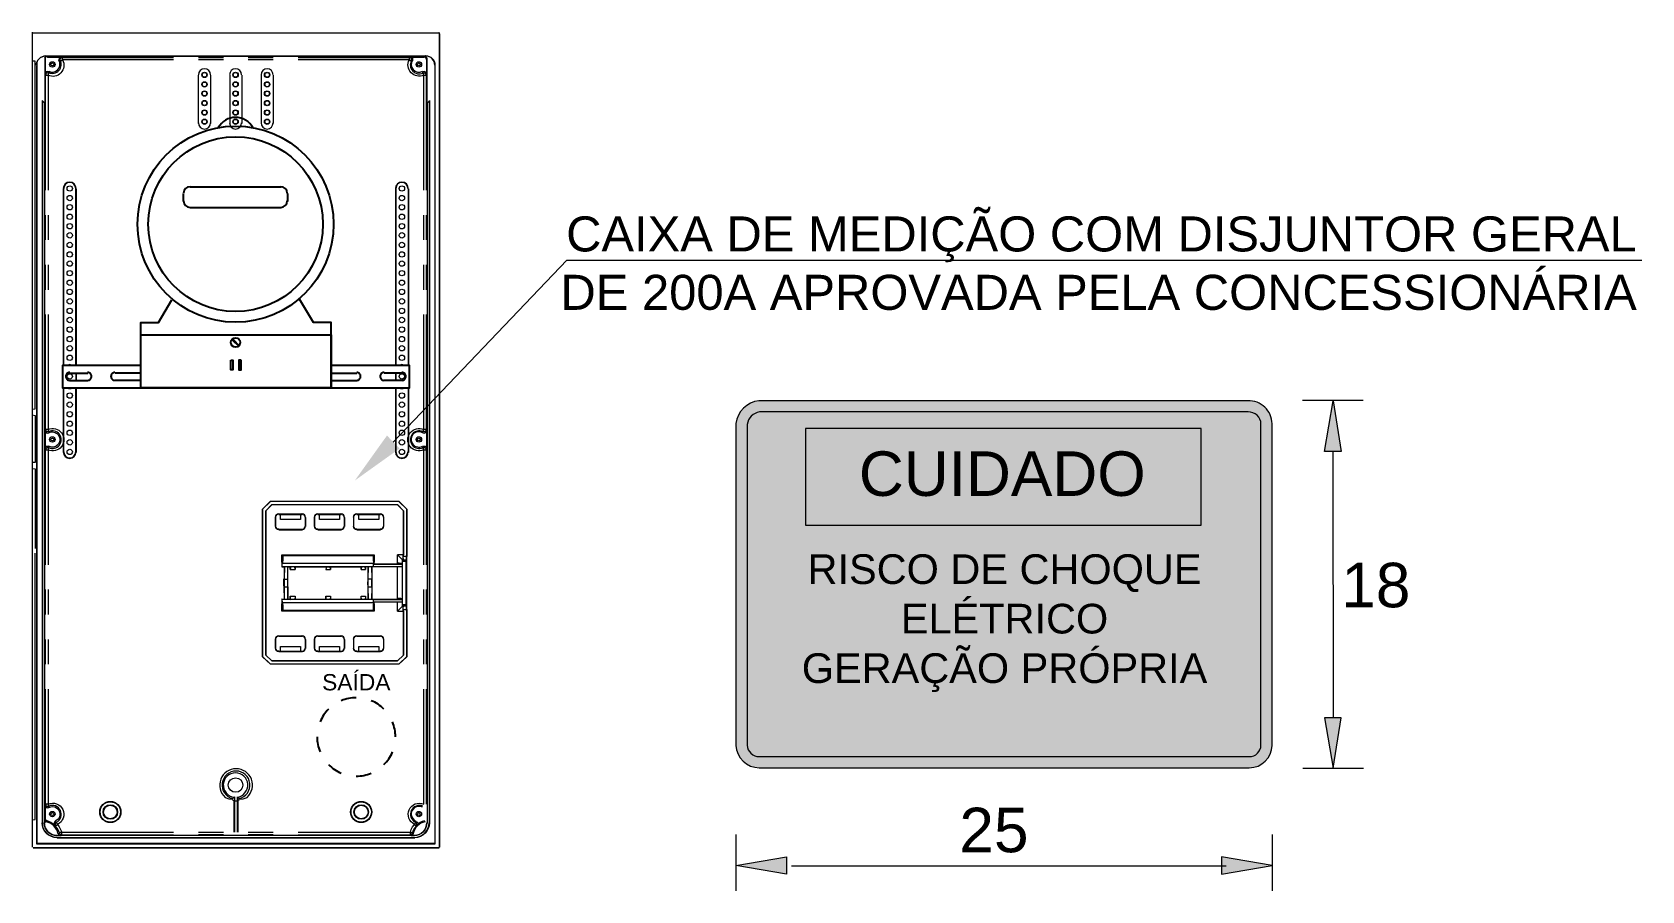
# Model space of a CAD drawing. Header units: millimetres. Extents: x 3949 to 5923, y -1989 to -943.
# Drawn here: x 5353.8 to 5503.7, y -1939 to -1859 of the extents above; entities that cross this region are included whole.
import ezdxf

# ---------------------------------------------------------------- set-up
doc = ezdxf.new("R2010")
doc.units = ezdxf.units.MM
doc.layers.add('PADRÃO DE ENTRADA', color=7, linetype='Continuous', lineweight=0)
doc.styles.add('ARIAL', font='arial.ttf')
doc.styles.add('PDF Arial', font='arial.ttf')
doc.styles.add('PDF TimesNewRomanPSMT', font='arial.ttf')

msp = doc.modelspace()

# ---------------------------------------------------------------- hatches: boundary and pattern name
at = {"layer": 'PADRÃO DE ENTRADA', "lineweight": 0}
h = msp.add_hatch(color=256, dxfattribs=at)
h.dxf.hatch_style = 1
edge = h.paths.add_edge_path()
edge.add_arc((5467.07, -1895.54), 2.19, 1.5279, 91.5282)
edge.add_line((5467.01, -1893.35), (5421.46, -1893.35))
edge.add_arc((5421.73, -1895.75), 2.42, 96.3973, 173.6024)
edge.add_line((5419.33, -1895.48), (5419.33, -1925.43))
edge.add_arc((5421.49, -1925.34), 2.16, 182.4237, 270.2616)
edge.add_line((5421.5, -1927.51), (5467.13, -1927.51))
edge.add_arc((5467.14, -1925.39), 2.12, 269.6245, 358.8061)
edge.add_line((5469.26, -1925.43), (5469.26, -1895.48))
at = {"layer": 'PADRÃO DE ENTRADA', "lineweight": 0, "true_color": 0xf1eb1f}
h = msp.add_hatch(color=2, dxfattribs=at)
h.dxf.hatch_style = 1
edge = h.paths.add_edge_path()
edge.add_arc((5467.07, -1895.54), 1.15, 2.1054, 92.1058)
edge.add_line((5467.03, -1894.39), (5421.53, -1894.39))
edge.add_arc((5421.73, -1895.75), 1.38, 98.4711, 171.5285)
edge.add_line((5420.37, -1895.55), (5420.37, -1925.41))
edge.add_arc((5421.49, -1925.34), 1.13, 183.3575, 270.3624)
edge.add_line((5421.5, -1926.47), (5467.13, -1926.47))
edge.add_arc((5467.14, -1925.39), 1.08, 269.4744, 358.3289)
edge.add_line((5468.22, -1925.42), (5468.22, -1895.5))
at = {"layer": 'PADRÃO DE ENTRADA', "lineweight": 0, "true_color": 0x000000}
h = msp.add_hatch(color=18, dxfattribs=at)
h.dxf.hatch_style = 1
h.paths.add_polyline_path([(5462.66, -1895.94), (5425.8, -1895.94), (5425.8, -1904.93), (5462.66, -1904.93)])

# ---------------------------------------------------------------- linework, layer by layer
at = {"layer": 'PADRÃO DE ENTRADA', "lineweight": 0}
for p, q in [((5387.42, -1897.19), (5403.57, -1880.26)), ((5403.57, -1880.26), (5503.68, -1880.26))]:
    msp.add_line(p, q, dxfattribs=at)
at = {"layer": 'PADRÃO DE ENTRADA', "lineweight": 15}
for p, q in [((5381.19, -1908.77), (5381.15, -1909.07)), ((5381.15, -1909.07), (5381.58, -1909.07)), ((5381.58, -1909.07), (5381.54, -1908.77)), ((5381.58, -1908.8), (5381.58, -1909.07)), ((5381.19, -1911.85), (5381.15, -1911.55)), ((5381.15, -1911.55), (5381.58, -1911.55)), ((5381.15, -1911.82), (5381.15, -1911.55)), ((5381.58, -1911.55), (5381.54, -1911.85)), ((5381.58, -1911.55), (5381.58, -1911.82))]:
    msp.add_line(p, q, dxfattribs=at)
for points in [[(5353.79, -1859.04, 0.414215), (5353.85, -1859.1, 0.414215), (5353.79, -1859.15)], [(5390.36, -1861.31), (5355.19, -1861.31, 0.414213), (5354.99, -1861.54)], [(5355.34, -1897.61), (5355.23, -1897.61), (5355.11, -1897.61), (5355.03, -1897.68), (5355.03, -1897.8), (5355.03, -1896.14), (5355.03, -1896.25), (5355.11, -1896.33), (5355.23, -1896.37), (5355.34, -1896.33, -1.671857), (5355.33, -1897.58)], [(5377.21, -1909.94, 0.011486), (5377.21, -1910.27, 0.011486), (5377.21, -1910.61)], [(5377.59, -1910.61, 0.011486), (5377.59, -1910.27, 0.011486), (5377.59, -1909.94)], [(5385.04, -1909.94, 0.011486), (5385.03, -1910.27, 0.011486), (5385.04, -1910.61)], [(5385.41, -1910.61, 0.011486), (5385.42, -1910.27, 0.011486), (5385.41, -1909.94)], [(5355.19, -1932.47), (5355.07, -1932.4), (5355.03, -1932.28), (5355.03, -1931.01), (5355.03, -1931.12), (5355.11, -1931.2), (5355.23, -1931.24), (5355.34, -1931.2, -1.055241), (5355.93, -1932.48)], [(5390.79, -1932.63, -0.414101), (5389.4, -1934.02), (5356.11, -1934.02)]]:
    msp.add_lwpolyline(points, format="xyb", dxfattribs=at)
for points in [[(5353.8, -1859.19), (5353.8, -1934.91)], [(5353.88, -1859.11), (5391.68, -1859.11)], [(5391.72, -1934.91), (5391.72, -1859.19), (5391.72, -1934.91)], [(5391.72, -1859.19), (5391.72, -1934.91)], [(5354.96, -1861.5), (5354.96, -1865.63)], [(5355.34, -1862.74), (5355.23, -1862.7), (5355.11, -1862.74), (5355.03, -1862.82), (5355.03, -1862.93), (5355.03, -1861.58)], [(5390.48, -1861.27), (5355.07, -1861.27)], [(5355.23, -1861.35), (5356.5, -1861.35), (5356.38, -1861.39), (5356.31, -1861.46), (5356.27, -1861.58), (5356.31, -1861.7)], [(5389.24, -1861.7), (5389.24, -1861.58), (5389.24, -1861.46), (5389.17, -1861.39), (5389.05, -1861.35), (5390.29, -1861.35)], [(5390.52, -1861.58), (5390.52, -1862.93), (5390.48, -1862.82), (5390.4, -1862.74), (5390.29, -1862.7), (5390.17, -1862.74)], [(5390.56, -1865.63), (5390.56, -1861.5)], [(5353.8, -1894.13), (5354.07, -1894.09), (5354.07, -1861.73), (5353.8, -1861.73)], [(5354.18, -1862.16), (5354.18, -1934.6)], [(5354.18, -1862.16), (5354.18, -1862.16)], [(5354.22, -1861.89), (5354.22, -1934.56)], [(5369.28, -1867.53), (5369.28, -1863.05)], [(5370.4, -1863.05), (5370.4, -1867.53)], [(5372.22, -1867.53), (5372.22, -1863.05)], [(5373.3, -1863.05), (5373.3, -1867.53)], [(5375.15, -1867.53), (5375.15, -1863.05)], [(5376.23, -1863.05), (5376.23, -1867.53)], [(5391.29, -1861.89), (5391.29, -1934.56), (5391.33, -1934.6), (5391.33, -1862.16)], [(5354.76, -1865.44), (5354.72, -1865.4), (5354.72, -1932.67)], [(5355.11, -1932.55), (5354.99, -1932.47), (5354.96, -1932.32), (5354.96, -1932.67), (5354.96, -1865.63), (5354.76, -1865.44), (5354.76, -1932.67)], [(5354.96, -1865.63), (5354.96, -1865.63)], [(5390.79, -1865.44), (5390.79, -1865.4), (5390.79, -1932.67), (5390.79, -1865.44), (5390.56, -1865.63), (5390.56, -1932.67)], [(5356.73, -1890.08), (5356.73, -1873.63), (5356.69, -1873.63), (5356.69, -1890.08)], [(5357.85, -1890.08), (5357.85, -1873.63), (5357.89, -1873.63), (5357.89, -1890.08)], [(5387.66, -1873.63), (5387.66, -1873.63)], [(5388.82, -1873.63), (5388.82, -1873.63)], [(5357.85, -1890.77), (5357.85, -1891.47)], [(5357.89, -1890.77), (5357.89, -1891.47)], [(5356.69, -1892.16), (5356.69, -1898.15), (5356.73, -1898.15), (5356.73, -1892.16)], [(5357.89, -1892.16), (5357.89, -1898.15), (5357.85, -1898.15), (5357.85, -1892.16)], [(5353.8, -1894.67), (5354.07, -1894.71), (5354.07, -1899.11), (5353.8, -1899.11)], [(5390.17, -1896.33), (5390.29, -1896.37), (5390.4, -1896.33), (5390.48, -1896.25), (5390.52, -1896.14), (5390.52, -1897.8), (5390.48, -1897.68), (5390.4, -1897.61), (5390.29, -1897.61), (5390.17, -1897.61)], [(5353.8, -1899.65), (5354.07, -1899.69), (5354.07, -1907.11)], [(5376.1, -1903.05), (5375.56, -1903.59), (5376.1, -1903.01)], [(5375.99, -1902.7), (5387.93, -1902.7), (5387.93, -1902.74), (5375.99, -1902.74)], [(5387.82, -1903.05), (5376.1, -1903.05), (5376.1, -1903.01), (5387.82, -1903.01)], [(5388.63, -1912.47), (5388.67, -1912.47), (5388.36, -1912.47), (5388.36, -1912.51), (5388.24, -1912.51), (5387.82, -1912.94), (5388.36, -1912.94), (5388.36, -1917.03), (5388.36, -1912.78), (5388.67, -1912.78), (5388.67, -1917.14), (5388.67, -1917.18), (5388.67, -1903.44), (5388.67, -1907.84), (5388.36, -1907.84), (5388.36, -1903.59), (5388.36, -1907.68), (5387.82, -1907.68)], [(5387.93, -1902.74), (5388.67, -1903.44), (5387.93, -1902.7)], [(5375.56, -1917.03), (5375.56, -1903.59), (5375.56, -1917.03)], [(5376.46, -1905.06), (5376.46, -1904.21), (5376.46, -1905.06)], [(5378.78, -1903.94), (5378.78, -1904.4), (5376.93, -1904.4), (5376.93, -1903.94)], [(5379.24, -1905.06), (5379.24, -1904.21), (5379.24, -1905.06)], [(5380.09, -1905.06), (5380.09, -1904.21), (5380.09, -1905.06)], [(5382.41, -1903.94), (5382.41, -1904.4), (5380.56, -1904.4), (5380.56, -1903.94)], [(5382.87, -1905.06), (5382.87, -1904.21), (5382.87, -1905.06)], [(5386.08, -1903.94), (5386.08, -1904.4), (5384.22, -1904.4), (5384.22, -1903.94)], [(5353.8, -1932.36), (5354.07, -1932.32), (5354.07, -1907.53)], [(5377.05, -1908.38), (5377.05, -1907.68), (5385.65, -1907.68), (5385.65, -1908.38)], [(5385.58, -1908.26), (5385.58, -1907.76), (5377.13, -1907.76), (5377.13, -1908.26)], [(5385.65, -1908.53), (5387.82, -1908.53), (5387.82, -1907.68), (5388.24, -1908.11), (5388.36, -1908.11), (5388.36, -1908.15), (5388.67, -1908.15), (5388.63, -1908.15)], [(5377.09, -1908.34), (5377.05, -1908.38), (5377.05, -1908.8), (5377.09, -1908.77), (5377.29, -1908.77), (5377.6, -1908.77), (5377.87, -1908.77), (5378.25, -1908.77), (5384.46, -1908.77), (5384.8, -1908.77), (5385.11, -1908.77), (5385.38, -1908.77), (5385.58, -1908.77), (5385.58, -1908.57), (5385.65, -1908.53), (5385.65, -1908.38), (5385.58, -1908.34)], [(5377.05, -1908.8), (5377.25, -1908.8), (5377.29, -1908.77), (5377.25, -1909.96), (5377.6, -1909.96), (5377.6, -1908.77), (5377.6, -1908.8), (5377.83, -1908.8), (5377.87, -1908.77), (5377.83, -1909.07), (5378.29, -1909.07), (5378.25, -1908.77), (5378.29, -1908.8), (5384.42, -1908.8), (5384.46, -1908.77), (5384.42, -1909.07), (5384.84, -1909.07)], [(5377.25, -1908.8), (5377.25, -1911.82), (5377.29, -1911.85), (5377.25, -1910.66), (5377.6, -1910.66), (5377.6, -1911.85), (5377.6, -1911.82), (5377.83, -1911.82), (5377.87, -1911.85), (5377.83, -1911.55), (5378.29, -1911.55), (5378.25, -1911.85), (5378.29, -1911.82), (5384.42, -1911.82), (5384.46, -1911.85), (5384.42, -1911.55), (5384.84, -1911.55), (5384.8, -1911.85), (5384.84, -1911.82), (5385.07, -1911.82), (5385.11, -1911.85), (5385.07, -1910.66), (5385.42, -1910.66), (5385.38, -1911.85), (5385.42, -1911.82), (5387.82, -1911.82), (5387.82, -1908.8), (5385.42, -1908.8), (5385.38, -1908.77), (5385.42, -1909.96), (5385.07, -1909.96), (5385.11, -1908.77), (5385.07, -1908.8), (5384.84, -1908.8)], [(5377.6, -1911.82), (5377.6, -1908.8)], [(5377.83, -1909.07), (5377.83, -1908.8)], [(5378.29, -1908.8), (5378.29, -1909.07)], [(5384.42, -1909.07), (5384.42, -1908.8)], [(5385.07, -1911.82), (5385.07, -1908.8)], [(5385.42, -1908.8), (5385.42, -1911.82)], [(5385.58, -1908.57), (5388.24, -1908.57)], [(5385.58, -1908.77), (5388.24, -1908.77)], [(5388.28, -1908.15), (5388.63, -1908.15), (5388.63, -1908.3), (5388.28, -1908.3), (5388.28, -1908.15), (5388.24, -1908.11), (5388.24, -1908.53), (5388.24, -1908.57), (5388.24, -1908.77), (5388.24, -1908.8), (5388.24, -1911.82), (5388.24, -1911.85), (5388.24, -1912.09), (5388.24, -1912.51), (5388.28, -1912.47), (5388.28, -1912.32), (5388.28, -1908.3)], [(5388.28, -1912.32), (5388.63, -1912.32), (5388.63, -1908.3)], [(5388.24, -1912.09), (5385.58, -1912.09), (5385.58, -1911.85), (5385.38, -1911.85), (5385.11, -1911.85), (5384.8, -1911.85), (5384.46, -1911.85), (5378.25, -1911.85), (5377.87, -1911.85), (5377.6, -1911.85), (5377.29, -1911.85), (5377.09, -1911.85), (5377.05, -1911.82), (5377.05, -1912.24), (5377.09, -1912.28)], [(5377.05, -1911.82), (5377.25, -1911.82)], [(5385.65, -1912.24), (5385.65, -1912.94), (5377.05, -1912.94), (5377.05, -1912.24)], [(5377.13, -1912.36), (5377.13, -1912.86), (5377.13, -1912.12), (5385.58, -1912.12), (5385.58, -1912.86), (5385.58, -1912.36)], [(5377.83, -1911.82), (5377.83, -1911.55)], [(5378.29, -1911.55), (5378.29, -1911.82)], [(5384.42, -1911.82), (5384.42, -1911.55)], [(5384.84, -1911.55), (5384.84, -1911.82)], [(5385.58, -1911.85), (5388.24, -1911.85)], [(5385.58, -1912.28), (5385.65, -1912.24), (5385.65, -1912.09)], [(5387.82, -1912.94), (5387.82, -1912.09)], [(5388.63, -1912.32), (5388.63, -1912.47), (5388.28, -1912.47)], [(5385.58, -1912.86), (5377.13, -1912.86), (5385.58, -1912.86)], [(5376.46, -1915.56), (5376.46, -1915.56)], [(5376.46, -1916.41), (5376.46, -1915.56), (5376.46, -1916.41)], [(5376.77, -1915.25), (5376.77, -1915.25)], [(5379.24, -1915.56), (5379.24, -1915.56)], [(5380.09, -1915.56), (5380.09, -1915.56)], [(5380.09, -1916.41), (5380.09, -1915.56), (5380.09, -1916.41)], [(5380.4, -1915.25), (5380.4, -1915.25)], [(5382.87, -1915.56), (5382.87, -1915.56)], [(5386.23, -1915.25), (5384.03, -1915.25), (5386.23, -1915.25)], [(5376.1, -1917.57), (5375.56, -1917.03), (5376.1, -1917.57)], [(5376.93, -1916.68), (5376.93, -1916.22), (5378.78, -1916.22), (5378.78, -1916.68)], [(5379.24, -1916.41), (5379.24, -1916.41)], [(5380.56, -1916.68), (5380.56, -1916.22), (5382.41, -1916.22), (5382.41, -1916.68)], [(5382.87, -1916.41), (5382.87, -1916.41)], [(5384.03, -1916.68), (5384.03, -1916.68)], [(5384.22, -1916.68), (5384.22, -1916.22), (5386.08, -1916.22), (5386.08, -1916.68)], [(5386.23, -1916.68), (5386.23, -1916.68)], [(5388.36, -1917.03), (5387.82, -1917.57), (5388.36, -1917.03)], [(5375.25, -1917.14), (5375.99, -1917.88), (5375.25, -1917.18)], [(5388.67, -1917.18), (5387.93, -1917.88), (5375.99, -1917.88)], [(5376.1, -1917.57), (5387.82, -1917.57), (5376.1, -1917.57)], [(5387.93, -1917.88), (5388.67, -1917.14)], [(5371.75, -1930.27), (5372.1, -1930.39), (5372.45, -1930.43), (5372.45, -1930.39), (5372.64, -1930.23), (5372.64, -1930.58)], [(5372.45, -1930.47), (5372.6, -1930.58), (5372.91, -1930.58), (5373.07, -1930.47)], [(5372.6, -1930.58), (5372.64, -1930.58), (5372.91, -1930.58), (5372.91, -1930.23), (5373.07, -1930.39), (5373.07, -1930.43), (5373.45, -1930.39), (5373.8, -1930.27)], [(5355.96, -1932.51), (5355.88, -1932.59), (5355.84, -1932.67), (5355.84, -1932.78), (5355.88, -1932.9)], [(5389.55, -1932.51), (5389.63, -1932.59), (5389.71, -1932.67), (5389.71, -1932.78), (5389.63, -1932.9)], [(5353.88, -1934.98), (5391.68, -1934.98)], [(5391.29, -1934.56), (5354.22, -1934.56), (5354.18, -1934.6), (5391.33, -1934.6)], [(5389.28, -1933.67), (5389.21, -1933.79), (5389.09, -1933.83), (5389.4, -1933.83), (5356.11, -1933.83), (5356.46, -1933.83), (5356.31, -1933.79), (5356.23, -1933.67)], [(5389.44, -1934.06), (5356.11, -1934.06)]]:
    msp.add_lwpolyline(points, dxfattribs=at)
for points in [[(5355.05, -1861.25, 0.414213), (5354.18, -1862.12, -0.414213)], [(5357.1, -1892.13, 0.467696), (5357.48, -1892.13, -0.416518)], [(5388.03, -1892.13, 0.467696), (5388.41, -1892.13, -0.416518)], [(5376.75, -1903.88, 0.414101), (5376.46, -1904.17, -0.414101)], [(5376.46, -1905.02, 0.414101), (5376.75, -1905.31, -0.414101)], [(5380.38, -1903.88, 0.414101), (5380.09, -1904.17, -0.414101)], [(5380.09, -1905.02, 0.414101), (5380.38, -1905.31, -0.414101)], [(5384.01, -1903.88, 0.414101), (5383.72, -1904.17, -0.414101)], [(5383.72, -1905.02, 0.414101), (5384.01, -1905.31, -0.414101)], [(5386.5, -1904.17, 0.414101), (5386.21, -1903.88, -0.414101)], [(5386.21, -1905.31, 0.414101), (5386.5, -1905.02, -0.414101)], [(5376.75, -1915.24, 0.414101), (5376.46, -1915.53, -0.414101)], [(5380.38, -1915.24, 0.414101), (5380.09, -1915.53, -0.414101)], [(5384.01, -1915.24, 0.414101), (5383.72, -1915.53, -0.414101)], [(5386.5, -1915.53, 0.414101), (5386.21, -1915.24, -0.414101)], [(5376.46, -1916.38, 0.414101), (5376.75, -1916.67, -0.414101)], [(5380.09, -1916.38, 0.414101), (5380.38, -1916.67, -0.414101)], [(5383.72, -1916.38, 0.414101), (5384.01, -1916.67, -0.414101)], [(5386.21, -1916.67, 0.414101), (5386.5, -1916.38, -0.414101)], [(5354.72, -1932.63, 0.414101), (5356.09, -1934, -0.414101)], [(5354.91, -1932.63, 0.41421), (5356.09, -1933.81, -0.41421)], [(5389.38, -1933.81, 0.41421), (5390.55, -1932.63, -0.41421)]]:
    msp.add_lwpolyline(points, format="xyb", close=True, dxfattribs=at)
at = {"layer": 'PADRÃO DE ENTRADA', "lineweight": 0}
for points in [[(5355.03, -1861.58), (5354.96, -1861.5)], [(5355.19, -1861.31), (5355.23, -1861.35)], [(5366.96, -1861.62), (5356.62, -1861.62), (5356.62, -1861.39), (5356.58, -1861.39), (5356.54, -1861.39), (5356.5, -1861.43), (5356.46, -1861.43), (5356.42, -1861.46), (5356.42, -1861.5), (5356.38, -1861.54), (5356.38, -1861.58), (5356.38, -1861.62), (5356.38, -1861.66), (5356.42, -1861.7), (5356.31, -1861.7)], [(5356.5, -1861.35), (5356.62, -1861.39), (5366.96, -1861.39)], [(5369.28, -1861.39), (5371.6, -1861.39)], [(5373.92, -1861.39), (5376.23, -1861.39)], [(5378.55, -1861.39), (5388.9, -1861.39), (5389.05, -1861.35)], [(5390.29, -1861.35), (5390.36, -1861.31)], [(5390.56, -1861.5), (5390.52, -1861.58)], [(5355.34, -1862.74), (5355.34, -1862.85), (5355.3, -1862.85), (5355.27, -1862.82), (5355.23, -1862.82), (5355.19, -1862.85), (5355.15, -1862.85), (5355.11, -1862.89), (5355.07, -1862.93), (5355.07, -1862.97), (5355.03, -1863.01), (5355.03, -1863.05), (5355.27, -1863.05), (5355.27, -1873.74)], [(5355.03, -1873.74), (5355.03, -1863.05), (5355.03, -1862.93)], [(5371.6, -1861.62), (5369.28, -1861.62)], [(5376.23, -1861.62), (5373.92, -1861.62)], [(5390.25, -1873.74), (5390.25, -1863.05), (5390.48, -1863.05), (5390.48, -1863.01), (5390.48, -1862.97), (5390.44, -1862.93), (5390.44, -1862.89), (5390.4, -1862.89), (5390.36, -1862.85), (5390.33, -1862.85), (5390.29, -1862.82), (5390.25, -1862.82), (5390.21, -1862.85), (5390.17, -1862.85), (5390.17, -1862.74)], [(5390.52, -1862.93), (5390.48, -1863.05), (5390.48, -1873.74)], [(5355.03, -1878.38), (5355.03, -1876.06)], [(5355.27, -1876.06), (5355.27, -1878.38)], [(5390.25, -1878.38), (5390.25, -1876.06)], [(5390.48, -1876.06), (5390.48, -1878.38)], [(5355.03, -1883.01), (5355.03, -1880.69)], [(5355.27, -1880.69), (5355.27, -1883.01)], [(5390.25, -1883.01), (5390.25, -1880.69)], [(5390.48, -1880.69), (5390.48, -1883.01)], [(5355.03, -1896.14), (5355.03, -1896.02), (5355.03, -1885.33)], [(5355.27, -1885.33), (5355.27, -1896.02), (5355.03, -1896.02), (5355.03, -1896.06), (5355.07, -1896.1), (5355.07, -1896.14), (5355.11, -1896.18), (5355.15, -1896.22), (5355.19, -1896.22), (5355.23, -1896.22), (5355.27, -1896.22), (5355.3, -1896.22), (5355.34, -1896.22), (5355.34, -1896.33)], [(5390.17, -1896.33), (5390.17, -1896.22), (5390.21, -1896.22), (5390.25, -1896.22), (5390.29, -1896.22), (5390.33, -1896.22), (5390.36, -1896.22), (5390.4, -1896.18), (5390.44, -1896.18), (5390.44, -1896.14), (5390.48, -1896.1), (5390.48, -1896.06), (5390.48, -1896.02), (5390.25, -1896.02), (5390.25, -1885.33)], [(5390.48, -1885.33), (5390.48, -1896.02), (5390.52, -1896.14)], [(5355.34, -1897.61), (5355.34, -1897.72), (5355.3, -1897.72), (5355.27, -1897.72), (5355.23, -1897.72), (5355.19, -1897.72), (5355.15, -1897.72), (5355.11, -1897.76), (5355.11, -1897.8), (5355.07, -1897.8), (5355.07, -1897.84), (5355.03, -1897.88), (5355.03, -1897.92), (5355.27, -1897.92), (5355.27, -1908.61)], [(5355.03, -1908.61), (5355.03, -1897.92), (5355.03, -1897.8)], [(5390.52, -1897.8), (5390.48, -1897.92), (5390.48, -1908.61)], [(5355.03, -1913.24), (5355.03, -1910.93)], [(5355.27, -1910.93), (5355.27, -1913.24)], [(5390.25, -1913.24), (5390.25, -1910.93)], [(5390.48, -1910.93), (5390.48, -1913.24)], [(5355.03, -1917.88), (5355.03, -1915.56)], [(5355.27, -1915.56), (5355.27, -1917.88)], [(5390.25, -1917.88), (5390.25, -1915.56)], [(5390.48, -1915.56), (5390.48, -1917.88)], [(5355.03, -1931.01), (5355.03, -1930.89), (5355.03, -1920.19)], [(5355.27, -1920.19), (5355.27, -1930.89), (5355.03, -1930.89), (5355.03, -1930.93), (5355.07, -1930.97), (5355.07, -1931.01), (5355.11, -1931.05), (5355.11, -1931.08), (5355.15, -1931.08), (5355.19, -1931.08), (5355.23, -1931.12), (5355.27, -1931.12), (5355.3, -1931.12), (5355.34, -1931.08), (5355.34, -1931.2)], [(5390.48, -1920.19), (5390.48, -1930.89)], [(5354.72, -1932.67), (5354.76, -1932.67)], [(5354.96, -1932.32), (5355.03, -1932.28)], [(5354.96, -1932.67), (5354.96, -1932.67)], [(5355.19, -1932.47), (5355.19, -1932.51), (5355.11, -1932.55)], [(5356.23, -1933.67), (5356.31, -1933.55), (5356.35, -1933.59), (5356.35, -1933.63), (5356.38, -1933.67), (5356.42, -1933.71), (5356.46, -1933.71), (5356.5, -1933.75), (5356.54, -1933.75), (5356.54, -1933.52), (5356.5, -1933.52), (5356.46, -1933.55), (5356.42, -1933.55), (5356.38, -1933.55), (5356.35, -1933.55), (5356.31, -1933.55), (5356.23, -1933.36), (5356.11, -1933.13), (5355.96, -1932.94), (5355.88, -1932.9)], [(5369.28, -1933.52), (5371.6, -1933.52)], [(5373.92, -1933.52), (5376.23, -1933.52)], [(5378.55, -1933.52), (5389.01, -1933.52), (5389.05, -1933.52), (5389.09, -1933.55), (5389.13, -1933.55), (5389.17, -1933.55), (5389.21, -1933.55), (5389.21, -1933.59), (5389.17, -1933.63), (5389.17, -1933.67), (5389.13, -1933.71), (5389.09, -1933.71), (5389.05, -1933.75), (5389.01, -1933.75), (5389.01, -1933.52), (5389.09, -1933.25), (5389.21, -1933.01), (5389.4, -1932.78), (5389.4, -1932.82), (5389.44, -1932.86), (5389.48, -1932.86), (5389.51, -1932.9), (5389.55, -1932.94), (5389.59, -1932.9), (5389.59, -1932.86), (5389.59, -1932.82), (5389.59, -1932.78), (5389.59, -1932.74), (5389.59, -1932.71), (5389.55, -1932.67), (5389.55, -1932.63), (5389.51, -1932.63), (5389.48, -1932.59), (5389.55, -1932.51)], [(5389.63, -1932.9), (5389.55, -1932.94), (5389.4, -1933.13), (5389.28, -1933.36), (5389.21, -1933.55), (5389.28, -1933.67)], [(5356.11, -1933.83), (5356.11, -1933.83)], [(5356.11, -1934.02), (5356.11, -1934.06)], [(5356.46, -1933.83), (5356.54, -1933.75), (5366.96, -1933.75)], [(5371.6, -1933.75), (5369.28, -1933.75)], [(5376.23, -1933.75), (5373.92, -1933.75)], [(5378.55, -1933.75), (5389.01, -1933.75), (5389.09, -1933.83)], [(5389.4, -1933.83), (5389.4, -1933.83)], [(5389.44, -1934.06), (5389.4, -1934.02)]]:
    msp.add_lwpolyline(points, dxfattribs=at)
for points in [[(5389.24, -1861.7), (5389.09, -1861.7), (5389.13, -1861.66), (5389.13, -1861.62), (5389.13, -1861.58), (5389.13, -1861.54), (5389.13, -1861.5), (5389.09, -1861.46), (5389.05, -1861.43), (5389.01, -1861.43), (5388.97, -1861.39), (5388.94, -1861.39), (5388.9, -1861.39), (5388.9, -1861.62), (5388.94, -1861.62), (5388.97, -1861.66), (5389.01, -1861.66), (5389.05, -1861.66), (5389.09, -1861.7, 0.69971), (5390.17, -1862.85), (5390.17, -1862.89), (5390.21, -1862.89), (5390.21, -1862.93), (5390.21, -1862.97), (5390.25, -1863.01), (5390.25, -1863.05, -0.700957), (5388.9, -1861.62), (5378.55, -1861.62)], [(5356.42, -1861.7), (5356.46, -1861.7), (5356.46, -1861.66), (5356.5, -1861.66), (5356.54, -1861.66), (5356.58, -1861.62), (5356.62, -1861.62, -0.724436), (5355.27, -1863.05), (5355.27, -1863.01), (5355.3, -1862.97), (5355.3, -1862.93), (5355.34, -1862.89), (5355.34, -1862.85)], [(5390.25, -1908.61), (5390.25, -1897.92, -1.555767), (5390.25, -1896.02), (5390.25, -1896.06), (5390.21, -1896.1), (5390.21, -1896.14), (5390.17, -1896.18), (5390.17, -1896.22, 1.541167), (5390.17, -1897.72), (5390.17, -1897.76), (5390.21, -1897.8), (5390.21, -1897.84), (5390.25, -1897.88), (5390.25, -1897.92), (5390.48, -1897.92), (5390.48, -1897.88), (5390.48, -1897.84), (5390.44, -1897.8), (5390.4, -1897.76), (5390.36, -1897.72), (5390.33, -1897.72), (5390.29, -1897.72), (5390.25, -1897.72), (5390.21, -1897.72), (5390.17, -1897.72), (5390.17, -1897.61)], [(5390.17, -1931.08, 0.96917), (5389.48, -1932.59), (5389.48, -1932.63), (5389.44, -1932.67), (5389.44, -1932.71), (5389.4, -1932.74), (5389.4, -1932.78, -0.975434), (5390.25, -1930.89), (5390.25, -1920.19)], [(5355.96, -1932.51), (5356.04, -1932.59), (5356, -1932.63), (5355.96, -1932.67), (5355.92, -1932.71), (5355.92, -1932.74), (5355.92, -1932.78), (5355.92, -1932.82), (5355.92, -1932.86), (5355.96, -1932.9), (5355.96, -1932.94), (5356, -1932.94), (5356, -1932.9), (5356.04, -1932.9), (5356.04, -1932.86), (5356.08, -1932.86), (5356.11, -1932.82), (5356.15, -1932.78), (5356.11, -1932.74), (5356.11, -1932.71), (5356.08, -1932.67), (5356.08, -1932.63), (5356.04, -1932.63), (5356.04, -1932.59, 0.96917), (5355.34, -1931.08), (5355.34, -1931.05), (5355.3, -1931.01), (5355.3, -1930.97), (5355.27, -1930.93), (5355.27, -1930.89, -0.98486), (5356.15, -1932.78), (5356.31, -1933.01), (5356.42, -1933.25), (5356.54, -1933.52), (5366.96, -1933.52)]]:
    msp.add_lwpolyline(points, format="xyb", dxfattribs=at)
at = {"layer": 'PADRÃO DE ENTRADA', "lineweight": 25}
for points in [[(5368.51, -1873.43), (5376.97, -1873.43)], [(5367.89, -1874.79), (5367.89, -1874.05)], [(5377.58, -1874.05), (5377.58, -1874.79)], [(5376.97, -1875.4), (5368.51, -1875.4)], [(5363.91, -1892.16), (5363.91, -1886.06), (5365.54, -1886.06), (5366.81, -1883.94)], [(5381.64, -1892.16), (5381.64, -1886.06), (5379.98, -1886.06), (5378.7, -1883.9)], [(5372.41, -1887.68), (5373.07, -1888.3)], [(5372.49, -1887.61), (5373.1, -1888.26)], [(5363.91, -1890.08), (5356.62, -1890.08), (5356.62, -1892.16), (5388.94, -1892.16), (5388.94, -1890.08), (5381.64, -1890.08)], [(5357.31, -1890.77), (5358.97, -1890.77)], [(5357.31, -1891.47), (5358.97, -1891.47)], [(5363.91, -1890.77), (5361.52, -1890.77)], [(5363.91, -1891.47), (5361.52, -1891.47)], [(5381.64, -1890.77), (5384.03, -1890.77)], [(5381.64, -1891.47), (5384.03, -1891.47)], [(5388.24, -1890.77), (5386.58, -1890.77)], [(5388.24, -1891.47), (5386.58, -1891.47)], [(5372.6, -1930.58), (5372.6, -1933.52)], [(5372.91, -1930.58), (5372.91, -1933.52)]]:
    msp.add_lwpolyline(points, dxfattribs=at)
at = {"layer": 'PADRÃO DE ENTRADA', "lineweight": 15}
for points in [[(5387.66, -1873.63), (5387.66, -1890.08)], [(5388.82, -1890.08), (5388.82, -1873.63)], [(5387.66, -1890.77), (5387.66, -1891.47)], [(5387.66, -1898.15), (5387.66, -1892.16)], [(5388.82, -1898.15), (5388.82, -1892.16)], [(5375.25, -1917.14), (5375.25, -1917.18), (5375.25, -1903.44), (5375.99, -1902.7), (5375.99, -1902.74), (5375.25, -1903.44)], [(5387.82, -1903.05), (5387.82, -1903.01), (5388.36, -1903.59)], [(5378.97, -1903.9), (5376.77, -1903.9), (5376.77, -1903.94), (5376.85, -1903.94), (5376.93, -1903.94), (5378.78, -1903.94), (5378.9, -1903.94), (5378.93, -1903.94)], [(5382.6, -1903.9), (5380.4, -1903.9), (5380.4, -1903.94), (5380.48, -1903.94), (5380.56, -1903.94), (5382.41, -1903.94), (5382.53, -1903.94), (5382.56, -1903.94)], [(5383.72, -1904.21), (5383.72, -1905.06), (5383.76, -1905.06), (5383.76, -1904.21)], [(5386.23, -1903.9), (5384.03, -1903.9), (5384.03, -1903.94), (5384.11, -1903.94), (5384.22, -1903.94), (5386.08, -1903.94), (5386.16, -1903.94), (5386.23, -1903.94)], [(5386.54, -1905.06), (5386.54, -1904.21), (5386.5, -1904.21), (5386.5, -1905.06)], [(5376.77, -1905.33), (5376.77, -1905.37), (5378.97, -1905.37), (5378.93, -1905.33)], [(5380.4, -1905.33), (5380.4, -1905.37), (5382.6, -1905.37), (5382.56, -1905.33)], [(5384.03, -1905.33), (5384.03, -1905.37), (5386.23, -1905.37), (5386.23, -1905.33)], [(5377.13, -1907.76), (5385.58, -1907.76), (5385.58, -1908.5), (5377.13, -1908.5)], [(5384.84, -1909.07), (5384.8, -1908.77), (5384.84, -1908.8)], [(5378.97, -1915.25), (5376.77, -1915.25), (5378.93, -1915.25)], [(5379.24, -1916.41), (5379.24, -1915.56)], [(5382.6, -1915.25), (5380.4, -1915.25), (5382.56, -1915.25)], [(5382.87, -1916.41), (5382.87, -1915.56)], [(5383.76, -1916.41), (5383.76, -1915.56), (5383.72, -1915.56), (5383.72, -1916.41)], [(5386.54, -1915.56), (5386.5, -1915.56), (5386.5, -1916.41), (5386.54, -1916.41)], [(5376.77, -1916.68), (5378.97, -1916.68), (5378.93, -1916.68), (5378.9, -1916.68), (5378.78, -1916.68), (5376.93, -1916.68), (5376.85, -1916.68)], [(5380.4, -1916.68), (5382.6, -1916.68), (5382.56, -1916.68), (5382.53, -1916.68), (5382.41, -1916.68), (5380.56, -1916.68), (5380.48, -1916.68)], [(5384.03, -1916.68), (5386.23, -1916.68), (5386.16, -1916.68), (5386.08, -1916.68), (5384.22, -1916.68), (5384.11, -1916.68)], [(5353.88, -1934.98), (5391.68, -1934.98)], [(5353.88, -1934.98), (5391.68, -1934.98)]]:
    msp.add_lwpolyline(points, close=True, dxfattribs=at)
at = {"layer": 'PADRÃO DE ENTRADA', "lineweight": 25}
for points in [[(5363.91, -1887.22), (5381.64, -1887.22), (5381.64, -1892.16), (5363.91, -1892.16)], [(5372.29, -1889.57), (5372.49, -1889.57), (5372.49, -1890.46), (5372.29, -1890.46)], [(5373.26, -1889.57), (5373.03, -1889.57), (5373.03, -1890.46), (5373.26, -1890.46)]]:
    msp.add_lwpolyline(points, close=True, dxfattribs=at)
for points in [[(5357.29, -1890.72, 0.414214), (5356.92, -1891.08, 0.414214), (5357.29, -1891.45)], [(5358.95, -1891.45, 0.414214), (5359.32, -1891.08, 0.414214), (5358.95, -1890.72)], [(5361.5, -1890.72, 0.414214), (5361.13, -1891.08, 0.414214), (5361.5, -1891.45)], [(5384.01, -1891.45, 0.414214), (5384.38, -1891.08, 0.414214), (5384.01, -1890.72)], [(5386.56, -1890.72, 0.414214), (5386.19, -1891.08, 0.414214), (5386.56, -1891.45)], [(5388.22, -1891.45, 0.414214), (5388.59, -1891.08, 0.414214), (5388.22, -1890.72)]]:
    msp.add_lwpolyline(points, format="xyb", dxfattribs=at)
at = {"layer": 'PADRÃO DE ENTRADA', "lineweight": 0}
for points in [[(5469.26, -1895.48, 0.414215), (5467.01, -1893.35), (5421.46, -1893.35, 0.35022), (5419.33, -1895.48), (5419.33, -1925.43, 0.403204), (5421.5, -1927.51), (5467.13, -1927.51, 0.410037), (5469.26, -1925.43)], [(5468.22, -1895.5, 0.414216), (5467.03, -1894.39), (5421.53, -1894.39, 0.330028), (5420.37, -1895.55), (5420.37, -1925.41, 0.398984), (5421.5, -1926.47), (5467.13, -1926.47, 0.40837), (5468.22, -1925.42)], [(5355.27, -1897.92), (5355.27, -1897.88), (5355.3, -1897.84), (5355.3, -1897.8), (5355.34, -1897.8), (5355.34, -1897.76), (5355.34, -1897.72, 1.545983), (5355.34, -1896.22), (5355.34, -1896.18), (5355.34, -1896.14), (5355.3, -1896.14), (5355.3, -1896.1), (5355.27, -1896.06), (5355.27, -1896.02, -1.555767)]]:
    msp.add_lwpolyline(points, format="xyb", close=True, dxfattribs=at)
at = {"layer": 'PADRÃO DE ENTRADA', "color": 150, "lineweight": 0, "true_color": 0x007eff}
for points in [[(5472.1, -1893.28), (5477.74, -1893.28)], [(5474.9, -1898.08), (5474.93, -1922.87)], [(5472.11, -1927.54), (5477.75, -1927.54)], [(5419.33, -1933.72), (5419.33, -1938.97)], [(5469.26, -1933.72), (5469.26, -1938.97)], [(5464.99, -1936.68), (5424.5, -1936.68)]]:
    msp.add_lwpolyline(points, dxfattribs=at)
for points in [[(5475.68, -1898.08), (5474.12, -1898.08), (5474.93, -1893.35)], [(5475.68, -1922.87), (5474.12, -1922.87), (5474.93, -1927.54)], [(5424.05, -1935.8), (5424.05, -1937.41), (5419.33, -1936.6)], [(5464.54, -1935.8), (5464.54, -1937.41), (5469.26, -1936.6)]]:
    msp.add_lwpolyline(points, close=True, dxfattribs=at)
at = {"layer": 'PADRÃO DE ENTRADA', "lineweight": 0}
msp.add_lwpolyline([(5462.66, -1895.94), (5425.8, -1895.94), (5425.8, -1904.93), (5462.66, -1904.93)], close=True, dxfattribs=at)
at = {"layer": 'PADRÃO DE ENTRADA', "lineweight": 15}
for centre, radius in [((5355.67, -1862.04), 0.251), ((5355.67, -1862.04), 0.135), ((5369.84, -1863.01), 0.251), ((5369.84, -1863.01), 0.212), ((5372.73, -1863.01), 0.251), ((5372.73, -1863.01), 0.212), ((5375.67, -1863.01), 0.251), ((5375.67, -1863.01), 0.212), ((5389.8, -1862.04), 0.251), ((5389.8, -1862.04), 0.135), ((5369.84, -1863.9), 0.251), ((5369.84, -1864.75), 0.251), ((5369.84, -1863.9), 0.212), ((5369.84, -1864.75), 0.212), ((5372.73, -1863.9), 0.251), ((5372.73, -1864.75), 0.251), ((5372.73, -1863.9), 0.212), ((5372.73, -1864.75), 0.212), ((5375.67, -1863.9), 0.251), ((5375.67, -1864.75), 0.251), ((5375.67, -1863.9), 0.212), ((5375.67, -1864.75), 0.212), ((5369.84, -1865.64), 0.251), ((5369.84, -1865.64), 0.212), ((5372.73, -1865.64), 0.251), ((5372.73, -1865.64), 0.212), ((5375.67, -1865.64), 0.251), ((5375.67, -1865.64), 0.212), ((5369.84, -1866.52), 0.251), ((5369.84, -1867.37), 0.251), ((5369.84, -1866.52), 0.212), ((5369.84, -1867.37), 0.212), ((5372.73, -1866.52), 0.251), ((5372.73, -1867.37), 0.251), ((5372.73, -1866.52), 0.212), ((5372.73, -1867.37), 0.212), ((5375.67, -1866.52), 0.251), ((5375.67, -1867.37), 0.251), ((5375.67, -1866.52), 0.212), ((5375.67, -1867.37), 0.212), ((5357.29, -1873.59), 0.251), ((5357.29, -1873.59), 0.251), ((5388.22, -1873.59), 0.251), ((5388.22, -1873.59), 0.251), ((5357.29, -1874.48), 0.251), ((5357.29, -1874.48), 0.251), ((5357.29, -1875.33), 0.251), ((5357.29, -1875.33), 0.251), ((5388.22, -1874.48), 0.251), ((5388.22, -1874.48), 0.251), ((5388.22, -1875.33), 0.251), ((5388.22, -1875.33), 0.251), ((5357.29, -1876.22), 0.251), ((5357.29, -1876.22), 0.251), ((5388.22, -1876.22), 0.251), ((5388.22, -1876.22), 0.251), ((5357.29, -1877.1), 0.251), ((5357.29, -1877.1), 0.251), ((5357.29, -1877.95), 0.251), ((5357.29, -1877.95), 0.251), ((5388.22, -1877.1), 0.251), ((5388.22, -1877.1), 0.251), ((5388.22, -1877.95), 0.251), ((5388.22, -1877.95), 0.251), ((5357.29, -1878.84), 0.251), ((5357.29, -1878.84), 0.251), ((5357.29, -1879.73), 0.251), ((5357.29, -1879.73), 0.251), ((5388.22, -1878.84), 0.251), ((5388.22, -1878.84), 0.251), ((5388.22, -1879.73), 0.251), ((5388.22, -1879.73), 0.251), ((5357.29, -1880.58), 0.251), ((5357.29, -1880.58), 0.251), ((5388.22, -1880.58), 0.251), ((5388.22, -1880.58), 0.251), ((5357.29, -1881.47), 0.251), ((5357.29, -1881.47), 0.251), ((5357.29, -1882.36), 0.251), ((5357.29, -1882.36), 0.251), ((5388.22, -1881.47), 0.251), ((5388.22, -1881.47), 0.251), ((5388.22, -1882.36), 0.251), ((5388.22, -1882.36), 0.251), ((5357.29, -1883.21), 0.251), ((5357.29, -1883.21), 0.251), ((5357.29, -1884.09), 0.251), ((5357.29, -1884.09), 0.251), ((5388.22, -1883.21), 0.251), ((5388.22, -1883.21), 0.251), ((5388.22, -1884.09), 0.251), ((5388.22, -1884.09), 0.251), ((5357.29, -1884.98), 0.251), ((5357.29, -1884.98), 0.251), ((5357.29, -1885.83), 0.251), ((5357.29, -1885.83), 0.251), ((5388.22, -1884.98), 0.251), ((5388.22, -1884.98), 0.251), ((5388.22, -1885.83), 0.251), ((5388.22, -1885.83), 0.251), ((5357.29, -1886.72), 0.251), ((5357.29, -1886.72), 0.251), ((5388.22, -1886.72), 0.251), ((5388.22, -1886.72), 0.251), ((5357.29, -1887.61), 0.251), ((5357.29, -1887.61), 0.251), ((5357.29, -1888.46), 0.251), ((5357.29, -1888.46), 0.251), ((5388.22, -1887.61), 0.251), ((5388.22, -1887.61), 0.251), ((5388.22, -1888.46), 0.251), ((5388.22, -1888.46), 0.251), ((5357.29, -1889.35), 0.251), ((5357.29, -1889.35), 0.251), ((5388.22, -1889.35), 0.251), ((5388.22, -1889.35), 0.251), ((5357.29, -1891.08), 0.251), ((5357.29, -1891.08), 0.251), ((5388.22, -1891.08), 0.251), ((5388.22, -1891.08), 0.251), ((5357.29, -1892.86), 0.251), ((5357.29, -1892.86), 0.251), ((5388.22, -1892.86), 0.251), ((5388.22, -1892.86), 0.251), ((5357.29, -1893.71), 0.251), ((5357.29, -1893.71), 0.251), ((5357.29, -1894.6), 0.251), ((5357.29, -1894.6), 0.251), ((5388.22, -1893.71), 0.251), ((5388.22, -1893.71), 0.251), ((5388.22, -1894.6), 0.251), ((5388.22, -1894.6), 0.251), ((5357.29, -1895.49), 0.251), ((5357.29, -1895.49), 0.251), ((5388.22, -1895.49), 0.251), ((5388.22, -1895.49), 0.251), ((5355.67, -1896.95), 0.251), ((5355.67, -1896.95), 0.135), ((5357.29, -1896.33), 0.251), ((5357.29, -1896.33), 0.251), ((5357.29, -1897.22), 0.251), ((5357.29, -1897.22), 0.251), ((5388.22, -1896.33), 0.251), ((5388.22, -1896.33), 0.251), ((5388.22, -1897.22), 0.251), ((5388.22, -1897.22), 0.251), ((5389.8, -1896.95), 0.251), ((5389.8, -1896.95), 0.135), ((5357.29, -1898.11), 0.251), ((5357.29, -1898.11), 0.251), ((5388.22, -1898.11), 0.251), ((5388.22, -1898.11), 0.251), ((5372.73, -1929.12), 0.676), ((5372.73, -1929.12), 0.676), ((5355.67, -1931.82), 0.251), ((5355.67, -1931.82), 0.135), ((5361.07, -1931.63), 0.985), ((5361.07, -1931.63), 0.946), ((5361.07, -1931.63), 0.676), ((5361.07, -1931.63), 0.637), ((5384.43, -1931.63), 0.985), ((5384.43, -1931.63), 0.946), ((5384.43, -1931.63), 0.676), ((5384.43, -1931.63), 0.637), ((5389.8, -1931.82), 0.251), ((5389.8, -1931.82), 0.135)]:
    msp.add_circle(centre, radius, dxfattribs=at)
at = {"layer": 'PADRÃO DE ENTRADA', "lineweight": 25}
for centre, radius in [((5372.73, -1876.91), 9.13), ((5372.73, -1876.91), 8.13), ((5372.73, -1887.92), 0.444)]:
    msp.add_circle(centre, radius, dxfattribs=at)
at = {"layer": 'PADRÃO DE ENTRADA', "lineweight": 15}
for centre, radius, start, end in [((5353.85, -1859.15), 0.0579, 89.9999, 180.0001), ((5391.66, -1859.15), 0.0579, 359.9999, 90.0001), ((5391.66, -1859.15), 0.0579, 359.9999, 90.0001), ((5355.16, -1861.47), 0.212, 90.0001, 179.9999), ((5390.27, -1861.54), 0.212, 0.0001, 89.9999), ((5390.34, -1861.47), 0.212, 0.0001, 89.9999), ((5390.42, -1862.12), 0.869, 0, 90), ((5390.46, -1862.12), 0.869, 0, 90), ((5355.67, -1862.04), 0.83, 246.0937, 27.9929), ((5355.67, -1862.04), 0.714, 241.7703, 32.9427), ((5369.84, -1863.01), 0.56, 0, 180), ((5372.73, -1863.01), 0.56, 0, 180), ((5375.67, -1863.01), 0.56, 0, 180), ((5389.8, -1862.04), 0.714, 147.0573, 298.2297), ((5369.84, -1867.49), 0.56, 180, 360), ((5372.73, -1867.49), 0.56, 180, 360), ((5375.67, -1867.49), 0.56, 180, 360), ((5357.29, -1873.59), 0.599, 0, 180), ((5357.29, -1873.59), 0.56, 0, 180), ((5388.22, -1873.59), 0.599, 0, 180), ((5388.22, -1873.59), 0.56, 0, 180), ((5357.29, -1890.23), 0.251, 49.1968, 130.8032), ((5357.29, -1890.23), 0.251, 56.2665, 123.7335), ((5388.22, -1890.23), 0.251, 49.1968, 130.8032), ((5388.22, -1890.23), 0.251, 56.2665, 123.7335), ((5389.8, -1896.95), 0.714, 61.7704, 298.2296), ((5357.29, -1898.11), 0.599, 180, 360), ((5357.29, -1898.11), 0.56, 180, 360), ((5388.22, -1898.11), 0.599, 180, 360), ((5388.22, -1898.11), 0.56, 180, 360), ((5378.91, -1904.17), 0.29, 0.011, 89.989), ((5378.91, -1905.02), 0.29, 270.011, 359.989), ((5378.95, -1904.17), 0.29, 0.011, 89.989), ((5378.95, -1905.02), 0.29, 270.011, 359.989), ((5382.54, -1904.17), 0.29, 0.011, 89.989), ((5382.54, -1905.02), 0.29, 270.011, 359.989), ((5382.58, -1904.17), 0.29, 0.011, 89.989), ((5382.58, -1905.02), 0.29, 270.011, 359.989), ((5378.91, -1915.53), 0.29, 0.011, 89.989), ((5378.95, -1915.53), 0.29, 0.011, 89.989), ((5382.54, -1915.53), 0.29, 0.011, 89.989), ((5382.58, -1915.53), 0.29, 0.011, 89.989), ((5378.91, -1916.38), 0.29, 270.011, 359.989), ((5378.95, -1916.38), 0.29, 270.011, 359.989), ((5382.54, -1916.38), 0.29, 270.011, 359.989), ((5382.58, -1916.38), 0.29, 270.011, 359.989), ((5372.73, -1929.12), 1.14, 277.0916, 262.9084), ((5389.8, -1931.82), 0.714, 61.7701, 247.9287), ((5354.78, -1933.95), 1.45, 12.3928, 77.6072), ((5354.78, -1933.95), 1.53, 45.1154, 75.8274), ((5390.69, -1933.95), 1.45, 102.3928, 167.6072), ((5389.38, -1932.63), 1.37, 270.011, 359.989), ((5390.69, -1933.95), 1.53, 104.1726, 134.8846), ((5391.66, -1934.87), 0.0579, 269.9999, 0.0001)]:
    msp.add_arc(centre, radius, start, end, dxfattribs=at)
at = {"layer": 'PADRÃO DE ENTRADA', "lineweight": 25}
for centre, radius, start, end in [((5372.73, -1868.8), 1.83, 28.5973, 151.2049), ((5368.49, -1874.02), 0.599, 90, 180), ((5376.94, -1874.02), 0.599, 0, 90), ((5368.49, -1874.75), 0.599, 180, 270), ((5376.94, -1874.75), 0.599, 270, 360), ((5383.97, -1924.64), 3.65, 90, 112.5001), ((5383.97, -1924.64), 3.65, 44.9999, 67.5002), ((5383.97, -1924.64), 3.65, 134.9999, 157.5002), ((5383.97, -1924.64), 3.65, 0, 22.5001), ((5383.97, -1924.64), 3.65, 180, 202.5001), ((5383.97, -1924.64), 3.65, 314.9999, 337.5002), ((5383.97, -1924.64), 3.65, 224.9999, 247.5002), ((5383.97, -1924.64), 3.65, 270, 292.5001)]:
    msp.add_arc(centre, radius, start, end, dxfattribs=at)
at = {"layer": 'PADRÃO DE ENTRADA', "lineweight": 0}
for centre, radius, start, end in [((5372.78, -1929.13), 1.53, 311.9335, 228.0665), ((5372.77, -1929.12), 1.3, 283.233, 255.8899)]:
    msp.add_arc(centre, radius, start, end, dxfattribs=at)
at = {"layer": 'PADRÃO DE ENTRADA', "lineweight": 15}
for points in [[(5388.32, -1907.65), (5388.32, -1907.89), (5388.32, -1908.09), (5388.33, -1908.09)], [(5388.32, -1907.8), (5388.32, -1907.96), (5388.32, -1908.09), (5388.33, -1908.09)], [(5388.64, -1908.09), (5388.65, -1908.09), (5388.66, -1907.96), (5388.66, -1907.8)], [(5377.07, -1908.29), (5377.08, -1908.29), (5377.09, -1908.26), (5377.09, -1908.23)], [(5377.07, -1908.75), (5377.08, -1908.75), (5377.09, -1908.62), (5377.09, -1908.46)], [(5385.53, -1908.23), (5385.53, -1908.26), (5385.54, -1908.29), (5385.55, -1908.29)], [(5385.53, -1908.46), (5385.53, -1908.62), (5385.54, -1908.75), (5385.55, -1908.75)], [(5388.24, -1908.5), (5388.24, -1908.49), (5388.04, -1908.48), (5387.79, -1908.48)], [(5387.79, -1908.79), (5388.04, -1908.79), (5388.24, -1908.78), (5388.24, -1908.77)], [(5377.09, -1912.09), (5377.09, -1911.93), (5377.08, -1911.8), (5377.07, -1911.8)], [(5377.09, -1912.32), (5377.09, -1912.29), (5377.08, -1912.26), (5377.07, -1912.26)], [(5385.55, -1911.8), (5385.54, -1911.8), (5385.53, -1911.93), (5385.53, -1912.09)], [(5385.55, -1912.26), (5385.54, -1912.26), (5385.53, -1912.29), (5385.53, -1912.32)], [(5388.24, -1911.78), (5388.24, -1911.77), (5388.04, -1911.76), (5387.79, -1911.76)], [(5388.33, -1912.46), (5388.32, -1912.46), (5388.32, -1912.59), (5388.32, -1912.75)], [(5388.33, -1912.46), (5388.32, -1912.46), (5388.32, -1912.66), (5388.32, -1912.9)], [(5388.66, -1912.75), (5388.66, -1912.59), (5388.65, -1912.46), (5388.64, -1912.46)], [(5372.42, -1930.42), (5372.42, -1930.45), (5372.42, -1930.47), (5372.43, -1930.47)], [(5373.05, -1930.47), (5373.05, -1930.47), (5373.05, -1930.45), (5373.06, -1930.42)]]:
    msp.add_open_spline(points, degree=3, dxfattribs=at)
at = {"layer": 'PADRÃO DE ENTRADA', "color": 150, "lineweight": 0, "true_color": 0x007eff, "transparency": 33554559}
for points in [[(5475.68, -1898.08), (5474.12, -1898.08), (5474.93, -1893.35)], [(5475.68, -1922.87), (5474.12, -1922.87), (5474.93, -1927.54)], [(5424.05, -1935.8), (5424.05, -1937.41), (5419.33, -1936.6)], [(5464.54, -1935.8), (5464.54, -1937.41), (5469.26, -1936.6)]]:
    msp.add_solid(points, dxfattribs=at)
at = {"layer": 'PADRÃO DE ENTRADA', "color": 18, "lineweight": 0, "true_color": 0x000000, "transparency": 33554559}
msp.add_solid([(5388.01, -1897.79), (5383.84, -1900.77), (5386.83, -1896.59)], dxfattribs=at)

# ---------------------------------------------------------------- texts
at = {"layer": 'PADRÃO DE ENTRADA', "color": 7, "lineweight": 0, "insert": (5503.21, -1884.93), "char_height": 3.2603, "attachment_point": 9, "style": 'PDF Arial'}
msp.add_mtext('CAIXA DE MEDIÇÃO COM DISJUNTOR GERAL\\P DE 200A APROVADA PELA CONCESSIONÁRIA', dxfattribs=at)
at = {"layer": 'PADRÃO DE ENTRADA', "lineweight": 0, "attachment_point": 1}
for s, width, heights, insert, char_height, style in [('\\pxqc;{\\C2;\\c2092017;CUIDADO}', 36.6536, [1.57], (5425.8, -1898.06), 4.1466, 'PDF Arial'), ('\\pxqc;{\\H0.66667x;\\C256;\\c0;RISCO DE CHOQUE\\PELÉTRICO\\PGERAÇÃO PRÓPRIA\\H1.5x; }', 47.4759, [18.6], (5420.6, -1907.64), 4.1466, 'PDF Arial'), ('\\pxql;18', 67.37, [0], (5475.69, -1908.43), 4.147, 'ARIAL'), ('\\pxql;25', 67.37, [0], (5440.13, -1931.23), 4.147, 'ARIAL')]:
    msp.add_mtext_dynamic_manual_height_columns(s, width=width, gutter_width=198.67, heights=heights, dxfattribs=dict(at, insert=insert, char_height=char_height, style=style))
at = {"layer": 'PADRÃO DE ENTRADA', "insert": (5380.79, -1919.56), "char_height": 1.519, "attachment_point": 4, "style": 'PDF TimesNewRomanPSMT'}
msp.add_mtext('SAÍDA', dxfattribs=at)

doc.saveas('drawing.dxf')
